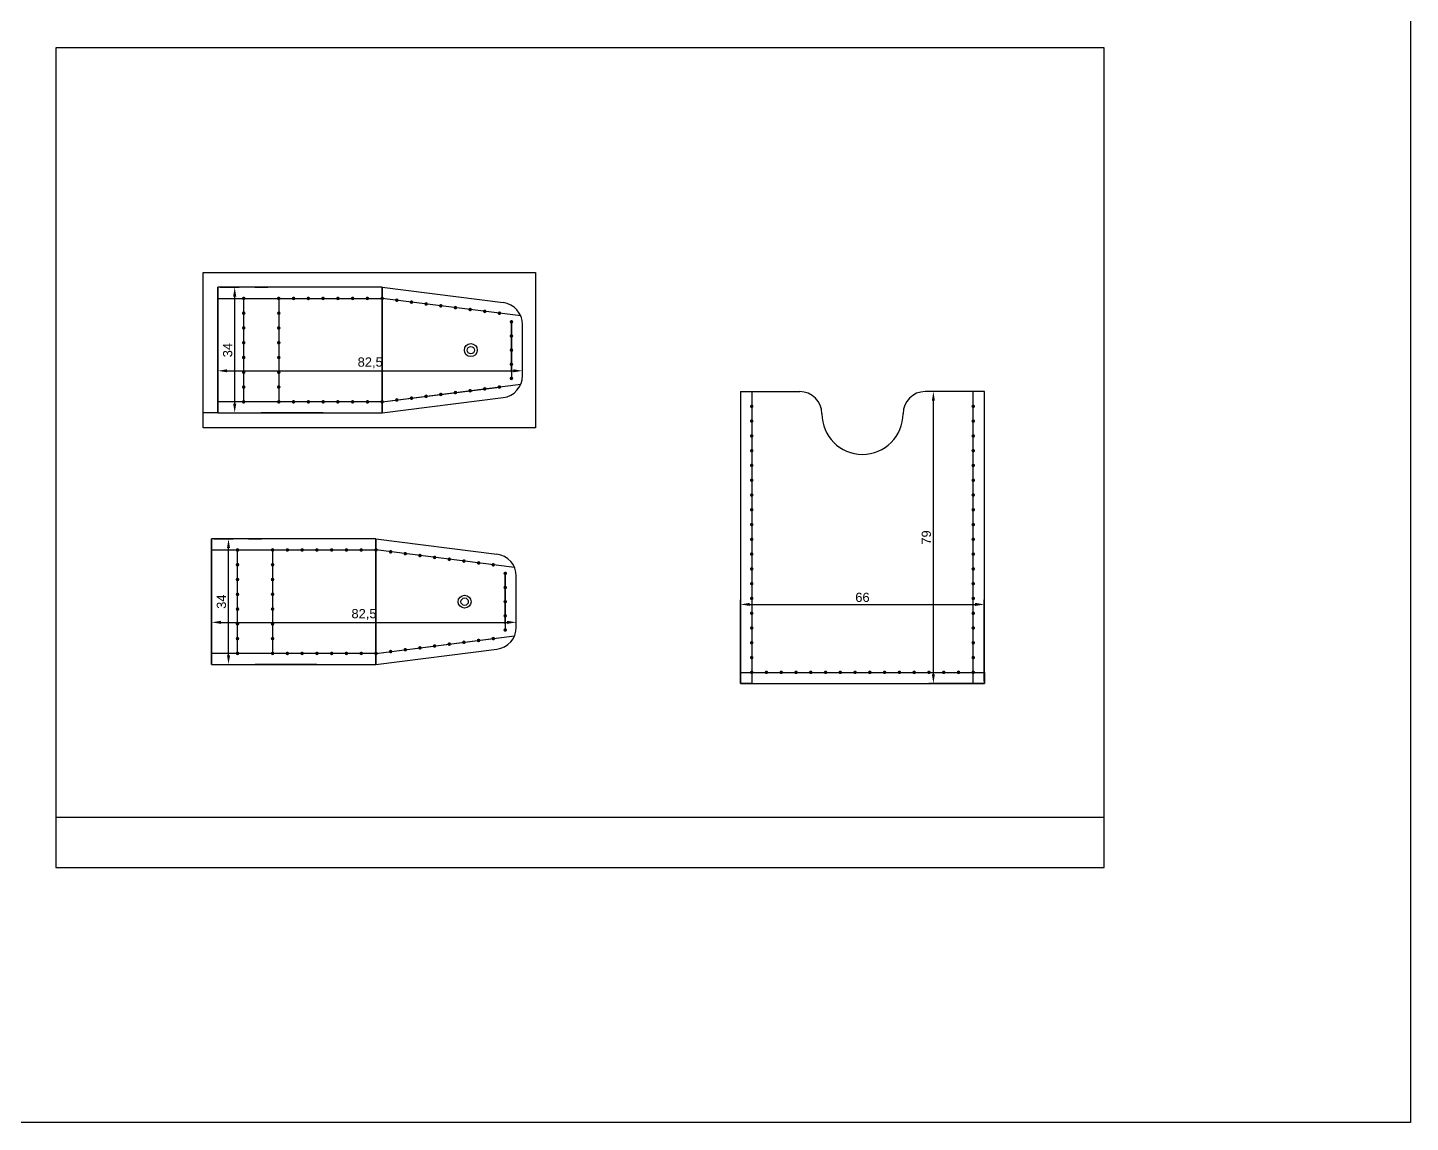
# Model space of a CAD drawing. Header units: millimetres. Extents: x 1335 to 6986, y 304 to 1543.
# Drawn here: x 6611.8 to 6986.2, y 303.8 to 600.1 of the extents above; entities that cross this region are included whole.
import ezdxf

# ---------------------------------------------------------------- set-up
doc = ezdxf.new("R2010")
doc.units = ezdxf.units.MM
doc.layers.add('Общий лист', color=7, linetype='Continuous')
doc.styles.get("Standard").update_dxf_attribs({"font": 'arial.ttf'})
doc.dimstyles.new('ISO-25', dxfattribs={"dimtxt": 2.5, "dimasz": 2.5, "dimexe": 1.25, "dimexo": 0.625, "dimtad": 1, "dimtxsty": 'Standard', "dimcen": 2.5, "dimadec": 0, "dimazin": 0, "dimtfac": 1, "dimtmove": 0, "dimatfit": 3, "dimfxl": 1, "dimarcsym": 0})

# ---------------------------------------------------------------- blocks, each defined once
blk = doc.blocks.new('*D127')
at = {"color": 0, "lineweight": -2, "transparency": 16777216}
for p, q in [((6804.83, 423.24), (6804.83, 445.25)), ((6807.33, 444), (6868.33, 444)), ((6870.83, 423.24), (6870.83, 445.25))]:
    blk.add_line(p, q, dxfattribs=at)
at = {"color": 0, "transparency": 16777216}
for points in [[(6807.33, 444.42), (6807.33, 443.58), (6804.83, 444)], [(6868.33, 444.42), (6868.33, 443.58), (6870.83, 444)]]:
    blk.add_solid(points, dxfattribs=at)
at = {"layer": 'Defpoints', "color": 0, "transparency": 16777216}
for p in [(6870.83, 444), (6804.83, 422.62), (6870.83, 422.62)]:
    blk.add_point(p, dxfattribs=at)
at = {"color": 0, "transparency": 16777216, "insert": (6837.83, 445.9), "char_height": 2.5, "attachment_point": 5}
blk.add_mtext('66', dxfattribs=at)
blk = doc.blocks.new('*D128')
at = {"color": 0, "lineweight": -2, "transparency": 16777216}
for p, q in [((6870.21, 501.62), (6855.78, 501.62)), ((6857.03, 425.12), (6857.03, 499.12)), ((6870.21, 422.62), (6855.78, 422.62))]:
    blk.add_line(p, q, dxfattribs=at)
at = {"color": 0, "transparency": 16777216}
for points in [[(6856.62, 499.12), (6857.45, 499.12), (6857.03, 501.62)], [(6856.62, 425.12), (6857.45, 425.12), (6857.03, 422.62)]]:
    blk.add_solid(points, dxfattribs=at)
at = {"layer": 'Defpoints', "color": 0, "transparency": 16777216}
for p in [(6857.03, 501.62), (6870.83, 501.62), (6870.83, 422.62)]:
    blk.add_point(p, dxfattribs=at)
at = {"color": 0, "transparency": 16777216, "insert": (6855.13, 462.12), "char_height": 2.5, "attachment_point": 5, "rotation": 90}
blk.add_mtext('79', dxfattribs=at)
blk = doc.blocks.new('*D132')
at = {"color": 0, "lineweight": -2, "transparency": 16777216}
for p, q in [((6662.22, 461.74), (6667.41, 461.74)), ((6666.16, 430.24), (6666.16, 459.24)), ((6662.22, 427.74), (6667.41, 427.74))]:
    blk.add_line(p, q, dxfattribs=at)
at = {"color": 0, "transparency": 16777216}
for points in [[(6665.75, 459.24), (6666.58, 459.24), (6666.16, 461.74)], [(6665.75, 430.24), (6666.58, 430.24), (6666.16, 427.74)]]:
    blk.add_solid(points, dxfattribs=at)
at = {"layer": 'Defpoints', "color": 0, "transparency": 16777216}
for p in [(6661.6, 461.74), (6666.16, 461.74), (6661.6, 427.74)]:
    blk.add_point(p, dxfattribs=at)
at = {"color": 0, "transparency": 16777216, "insert": (6664.26, 444.74), "char_height": 2.5, "attachment_point": 5, "rotation": 90}
blk.add_mtext('34', dxfattribs=at)
blk = doc.blocks.new('*D133')
at = {"color": 0, "lineweight": -2, "transparency": 16777216}
for p, q in [((6661.6, 428.37), (6661.6, 440.4)), ((6664.1, 439.15), (6741.6, 439.15)), ((6744.1, 438.46), (6744.1, 440.4))]:
    blk.add_line(p, q, dxfattribs=at)
at = {"color": 0, "transparency": 16777216}
for points in [[(6664.1, 439.56), (6664.1, 438.73), (6661.6, 439.15)], [(6741.6, 439.56), (6741.6, 438.73), (6744.1, 439.15)]]:
    blk.add_solid(points, dxfattribs=at)
at = {"layer": 'Defpoints', "color": 0, "transparency": 16777216}
for p in [(6744.1, 439.15), (6744.1, 437.83), (6661.6, 427.74)]:
    blk.add_point(p, dxfattribs=at)
at = {"color": 0, "transparency": 16777216, "insert": (6702.85, 441.27), "char_height": 2.5, "attachment_point": 5}
blk.add_mtext('82,5', dxfattribs=at)
blk = doc.blocks.new('*D143')
at = {"color": 0, "lineweight": -2, "transparency": 16777216}
for p, q in [((6663.9, 529.84), (6669.09, 529.84)), ((6667.84, 498.34), (6667.84, 527.34)), ((6663.9, 495.84), (6669.09, 495.84))]:
    blk.add_line(p, q, dxfattribs=at)
at = {"color": 0, "transparency": 16777216}
for points in [[(6667.42, 527.34), (6668.26, 527.34), (6667.84, 529.84)], [(6667.42, 498.34), (6668.26, 498.34), (6667.84, 495.84)]]:
    blk.add_solid(points, dxfattribs=at)
at = {"layer": 'Defpoints', "color": 0, "transparency": 16777216}
for p in [(6663.28, 529.84), (6667.84, 529.84), (6663.28, 495.84)]:
    blk.add_point(p, dxfattribs=at)
at = {"color": 0, "transparency": 16777216, "insert": (6665.94, 512.84), "char_height": 2.5, "attachment_point": 5, "rotation": 90}
blk.add_mtext('34', dxfattribs=at)
blk = doc.blocks.new('*D144')
at = {"color": 0, "lineweight": -2, "transparency": 16777216}
for p, q in [((6663.28, 496.46), (6663.28, 508.49)), ((6665.78, 507.24), (6743.28, 507.24)), ((6745.78, 506.55), (6745.78, 508.49))]:
    blk.add_line(p, q, dxfattribs=at)
at = {"color": 0, "transparency": 16777216}
for points in [[(6665.78, 507.66), (6665.78, 506.83), (6663.28, 507.24)], [(6743.28, 507.66), (6743.28, 506.83), (6745.78, 507.24)]]:
    blk.add_solid(points, dxfattribs=at)
at = {"layer": 'Defpoints', "color": 0, "transparency": 16777216}
for p in [(6745.78, 507.24), (6745.78, 505.93), (6663.28, 495.84)]:
    blk.add_point(p, dxfattribs=at)
at = {"color": 0, "transparency": 16777216, "insert": (6704.53, 509.37), "char_height": 2.5, "attachment_point": 5}
blk.add_mtext('82,5', dxfattribs=at)

msp = doc.modelspace()

# ---------------------------------------------------------------- hatches: boundary and pattern name
h = msp.add_hatch(color=256)
h.dxf.hatch_style = 1
h.paths.add_polyline_path([(6670.776, 526.838, 1), (6669.776, 526.838, 1)])
h = msp.add_hatch(color=256)
h.dxf.hatch_style = 1
h.paths.add_polyline_path([(6680.276, 526.838, 1), (6679.276, 526.838, 1)])
h = msp.add_hatch(color=256)
h.dxf.hatch_style = 1
h.paths.add_polyline_path([(6680.276, 526.838, 1), (6679.276, 526.838, 1)])
h = msp.add_hatch(color=256)
h.dxf.hatch_style = 1
h.paths.add_polyline_path([(6684.276, 526.838, 1), (6683.276, 526.838, 1)])
h = msp.add_hatch(color=256)
h.dxf.hatch_style = 1
h.paths.add_polyline_path([(6688.276, 526.838, 1), (6687.276, 526.838, 1)])
h = msp.add_hatch(color=256)
h.dxf.hatch_style = 1
h.paths.add_polyline_path([(6692.276, 526.838, 1), (6691.276, 526.838, 1)])
h = msp.add_hatch(color=256)
h.dxf.hatch_style = 1
h.paths.add_polyline_path([(6696.276, 526.838, 1), (6695.276, 526.838, 1)])
h = msp.add_hatch(color=256)
h.dxf.hatch_style = 1
h.paths.add_polyline_path([(6700.276, 526.838, 1), (6699.276, 526.838, 1)])
h = msp.add_hatch(color=256)
h.dxf.hatch_style = 1
h.paths.add_polyline_path([(6704.276, 526.838, 1), (6703.276, 526.838, 1)])
h = msp.add_hatch(color=256)
h.dxf.hatch_style = 1
h.paths.add_polyline_path([(6708.276, 526.838, 1), (6707.276, 526.838, 1)])
h = msp.add_hatch(color=256)
h.dxf.hatch_style = 1
h.paths.add_polyline_path([(6708.276, 526.838, 1), (6707.276, 526.838, 1)])
h = msp.add_hatch(color=256)
h.dxf.hatch_style = 1
h.paths.add_polyline_path([(6712.244, 526.336, 1), (6711.244, 526.336, 1)])
h = msp.add_hatch(color=256)
h.dxf.hatch_style = 1
h.paths.add_polyline_path([(6716.213, 525.835, 1), (6715.213, 525.835, 1)])
h = msp.add_hatch(color=256)
h.dxf.hatch_style = 1
h.paths.add_polyline_path([(6720.181, 525.333, 1), (6719.181, 525.333, 1)])
h = msp.add_hatch(color=256)
h.dxf.hatch_style = 1
h.paths.add_polyline_path([(6724.15, 524.831, 1), (6723.15, 524.831, 1)])
h = msp.add_hatch(color=256)
h.dxf.hatch_style = 1
h.paths.add_polyline_path([(6728.118, 524.33, 1), (6727.118, 524.33, 1)])
h = msp.add_hatch(color=256)
h.dxf.hatch_style = 1
h.paths.add_polyline_path([(6732.087, 523.828, 1), (6731.087, 523.828, 1)])
h = msp.add_hatch(color=256)
h.dxf.hatch_style = 1
h.paths.add_polyline_path([(6670.776, 522.838, 1), (6669.776, 522.838, 1)])
h = msp.add_hatch(color=256)
h.dxf.hatch_style = 1
h.paths.add_polyline_path([(6680.276, 522.838, 1), (6679.276, 522.838, 1)])
h = msp.add_hatch(color=256)
h.dxf.hatch_style = 1
h.paths.add_polyline_path([(6736.055, 523.326, 1), (6735.055, 523.326, 1)])
h = msp.add_hatch(color=256)
h.dxf.hatch_style = 1
h.paths.add_polyline_path([(6740.023, 522.825, 1), (6739.023, 522.825, 1)])
h = msp.add_hatch(color=256)
h.dxf.hatch_style = 1
h.paths.add_polyline_path([(6743.276, 520.496, 1), (6742.276, 520.496, 1)])
h = msp.add_hatch(color=256)
h.dxf.hatch_style = 1
h.paths.add_polyline_path([(6670.776, 518.838, 1), (6669.776, 518.838, 1)])
h = msp.add_hatch(color=256)
h.dxf.hatch_style = 1
h.paths.add_polyline_path([(6680.276, 518.838, 1), (6679.276, 518.838, 1)])
h = msp.add_hatch(color=256)
h.dxf.hatch_style = 1
h.paths.add_polyline_path([(6743.276, 516.667, 1), (6742.276, 516.667, 1)])
h = msp.add_hatch(color=256)
h.dxf.hatch_style = 1
h.paths.add_polyline_path([(6670.776, 514.838, 1), (6669.776, 514.838, 1)])
h = msp.add_hatch(color=256)
h.dxf.hatch_style = 1
h.paths.add_polyline_path([(6680.276, 514.838, 1), (6679.276, 514.838, 1)])
h = msp.add_hatch(color=256)
h.dxf.hatch_style = 1
h.paths.add_polyline_path([(6743.276, 512.837, 1), (6742.276, 512.837, 1)])
h = msp.add_hatch(color=256)
h.dxf.hatch_style = 1
h.paths.add_polyline_path([(6670.776, 510.838, 1), (6669.776, 510.838, 1)])
h = msp.add_hatch(color=256)
h.dxf.hatch_style = 1
h.paths.add_polyline_path([(6680.276, 510.838, 1), (6679.276, 510.838, 1)])
h = msp.add_hatch(color=256)
h.dxf.hatch_style = 1
h.paths.add_polyline_path([(6743.276, 509.007, 1), (6742.276, 509.007, 1)])
h = msp.add_hatch(color=256)
h.dxf.hatch_style = 1
h.paths.add_polyline_path([(6670.776, 506.838, 1), (6669.776, 506.838, 1)])
h = msp.add_hatch(color=256)
h.dxf.hatch_style = 1
h.paths.add_polyline_path([(6680.276, 506.838, 1), (6679.276, 506.838, 1)])
h = msp.add_hatch(color=256)
h.dxf.hatch_style = 1
h.paths.add_polyline_path([(6743.276, 505.177, 1), (6742.276, 505.177, 1)])
h = msp.add_hatch(color=256)
h.dxf.hatch_style = 1
h.paths.add_polyline_path([(6670.776, 502.838, 1), (6669.776, 502.838, 1)])
h = msp.add_hatch(color=256)
h.dxf.hatch_style = 1
h.paths.add_polyline_path([(6680.276, 502.838, 1), (6679.276, 502.838, 1)])
h = msp.add_hatch(color=256)
h.dxf.hatch_style = 1
h.paths.add_polyline_path([(6728.118, 501.344, 1), (6727.118, 501.344, 1)])
h = msp.add_hatch(color=256)
h.dxf.hatch_style = 1
h.paths.add_polyline_path([(6732.087, 501.846, 1), (6731.087, 501.846, 1)])
h = msp.add_hatch(color=256)
h.dxf.hatch_style = 1
h.paths.add_polyline_path([(6736.055, 502.347, 1), (6735.055, 502.347, 1)])
h = msp.add_hatch(color=256)
h.dxf.hatch_style = 1
h.paths.add_polyline_path([(6740.024, 502.848, 1), (6739.024, 502.848, 1)])
h = msp.add_hatch(color=256)
h.dxf.hatch_style = 1
h.paths.add_polyline_path([(6670.776, 498.838, 1), (6669.776, 498.838, 1)])
h = msp.add_hatch(color=256)
h.dxf.hatch_style = 1
h.paths.add_polyline_path([(6680.276, 498.838, 1), (6679.276, 498.838, 1)])
h = msp.add_hatch(color=256)
h.dxf.hatch_style = 1
h.paths.add_polyline_path([(6684.276, 498.838, 1), (6683.276, 498.838, 1)])
h = msp.add_hatch(color=256)
h.dxf.hatch_style = 1
h.paths.add_polyline_path([(6688.276, 498.838, 1), (6687.276, 498.838, 1)])
h = msp.add_hatch(color=256)
h.dxf.hatch_style = 1
h.paths.add_polyline_path([(6692.276, 498.838, 1), (6691.276, 498.838, 1)])
h = msp.add_hatch(color=256)
h.dxf.hatch_style = 1
h.paths.add_polyline_path([(6696.276, 498.838, 1), (6695.276, 498.838, 1)])
h = msp.add_hatch(color=256)
h.dxf.hatch_style = 1
h.paths.add_polyline_path([(6700.276, 498.838, 1), (6699.276, 498.838, 1)])
h = msp.add_hatch(color=256)
h.dxf.hatch_style = 1
h.paths.add_polyline_path([(6704.276, 498.838, 1), (6703.276, 498.838, 1)])
h = msp.add_hatch(color=256)
h.dxf.hatch_style = 1
h.paths.add_polyline_path([(6708.276, 498.838, 1), (6707.276, 498.838, 1)])
h = msp.add_hatch(color=256)
h.dxf.hatch_style = 1
h.paths.add_polyline_path([(6708.276, 498.838, 1), (6707.276, 498.838, 1)])
h = msp.add_hatch(color=256)
h.dxf.hatch_style = 1
h.paths.add_polyline_path([(6712.245, 499.339, 1), (6711.245, 499.339, 1)])
h = msp.add_hatch(color=256)
h.dxf.hatch_style = 1
h.paths.add_polyline_path([(6716.213, 499.84, 1), (6715.213, 499.84, 1)])
h = msp.add_hatch(color=256)
h.dxf.hatch_style = 1
h.paths.add_polyline_path([(6720.181, 500.342, 1), (6719.181, 500.342, 1)])
h = msp.add_hatch(color=256)
h.dxf.hatch_style = 1
h.paths.add_polyline_path([(6724.15, 500.843, 1), (6723.15, 500.843, 1)])
h = msp.add_hatch(color=256)
h.dxf.hatch_style = 1
h.paths.add_polyline_path([(6808.333, 497.617, 1), (6807.333, 497.617, 1)])
h = msp.add_hatch(color=256)
h.dxf.hatch_style = 1
h.paths.add_polyline_path([(6868.333, 497.617, 1), (6867.333, 497.617, 1)])
h = msp.add_hatch(color=256)
h.dxf.hatch_style = 1
h.paths.add_polyline_path([(6808.333, 493.617, 1), (6807.333, 493.617, 1)])
h = msp.add_hatch(color=256)
h.dxf.hatch_style = 1
h.paths.add_polyline_path([(6868.333, 493.617, 1), (6867.333, 493.617, 1)])
h = msp.add_hatch(color=256)
h.dxf.hatch_style = 1
h.paths.add_polyline_path([(6808.333, 489.617, 1), (6807.333, 489.617, 1)])
h = msp.add_hatch(color=256)
h.dxf.hatch_style = 1
h.paths.add_polyline_path([(6868.333, 489.617, 1), (6867.333, 489.617, 1)])
h = msp.add_hatch(color=256)
h.dxf.hatch_style = 1
h.paths.add_polyline_path([(6808.333, 485.617, 1), (6807.333, 485.617, 1)])
h = msp.add_hatch(color=256)
h.dxf.hatch_style = 1
h.paths.add_polyline_path([(6868.333, 485.617, 1), (6867.333, 485.617, 1)])
h = msp.add_hatch(color=256)
h.dxf.hatch_style = 1
h.paths.add_polyline_path([(6808.333, 481.617, 1), (6807.333, 481.617, 1)])
h = msp.add_hatch(color=256)
h.dxf.hatch_style = 1
h.paths.add_polyline_path([(6868.333, 481.617, 1), (6867.333, 481.617, 1)])
h = msp.add_hatch(color=256)
h.dxf.hatch_style = 1
h.paths.add_polyline_path([(6808.333, 477.617, 1), (6807.333, 477.617, 1)])
h = msp.add_hatch(color=256)
h.dxf.hatch_style = 1
h.paths.add_polyline_path([(6868.333, 477.617, 1), (6867.333, 477.617, 1)])
h = msp.add_hatch(color=256)
h.dxf.hatch_style = 1
h.paths.add_polyline_path([(6808.333, 473.617, 1), (6807.333, 473.617, 1)])
h = msp.add_hatch(color=256)
h.dxf.hatch_style = 1
h.paths.add_polyline_path([(6868.333, 473.617, 1), (6867.333, 473.617, 1)])
h = msp.add_hatch(color=256)
h.dxf.hatch_style = 1
h.paths.add_polyline_path([(6808.333, 469.617, 1), (6807.333, 469.617, 1)])
h = msp.add_hatch(color=256)
h.dxf.hatch_style = 1
h.paths.add_polyline_path([(6868.333, 469.617, 1), (6867.333, 469.617, 1)])
h = msp.add_hatch(color=256)
h.dxf.hatch_style = 1
h.paths.add_polyline_path([(6808.333, 465.617, 1), (6807.333, 465.617, 1)])
h = msp.add_hatch(color=256)
h.dxf.hatch_style = 1
h.paths.add_polyline_path([(6868.333, 465.617, 1), (6867.333, 465.617, 1)])
h = msp.add_hatch(color=256)
h.dxf.hatch_style = 1
h.paths.add_polyline_path([(6808.333, 461.617, 1), (6807.333, 461.617, 1)])
h = msp.add_hatch(color=256)
h.dxf.hatch_style = 1
h.paths.add_polyline_path([(6868.333, 461.617, 1), (6867.333, 461.617, 1)])
h = msp.add_hatch(color=256)
h.dxf.hatch_style = 1
h.paths.add_polyline_path([(6669.099, 458.742, 1), (6668.099, 458.742, 1)])
h = msp.add_hatch(color=256)
h.dxf.hatch_style = 1
h.paths.add_polyline_path([(6678.599, 458.742, 1), (6677.599, 458.742, 1)])
h = msp.add_hatch(color=256)
h.dxf.hatch_style = 1
h.paths.add_polyline_path([(6678.599, 458.742, 1), (6677.599, 458.742, 1)])
h = msp.add_hatch(color=256)
h.dxf.hatch_style = 1
h.paths.add_polyline_path([(6682.599, 458.742, 1), (6681.599, 458.742, 1)])
h = msp.add_hatch(color=256)
h.dxf.hatch_style = 1
h.paths.add_polyline_path([(6686.599, 458.742, 1), (6685.599, 458.742, 1)])
h = msp.add_hatch(color=256)
h.dxf.hatch_style = 1
h.paths.add_polyline_path([(6690.599, 458.742, 1), (6689.599, 458.742, 1)])
h = msp.add_hatch(color=256)
h.dxf.hatch_style = 1
h.paths.add_polyline_path([(6694.599, 458.742, 1), (6693.599, 458.742, 1)])
h = msp.add_hatch(color=256)
h.dxf.hatch_style = 1
h.paths.add_polyline_path([(6698.599, 458.742, 1), (6697.599, 458.742, 1)])
h = msp.add_hatch(color=256)
h.dxf.hatch_style = 1
h.paths.add_polyline_path([(6702.599, 458.742, 1), (6701.599, 458.742, 1)])
h = msp.add_hatch(color=256)
h.dxf.hatch_style = 1
h.paths.add_polyline_path([(6706.599, 458.742, 1), (6705.599, 458.742, 1)])
h = msp.add_hatch(color=256)
h.dxf.hatch_style = 1
h.paths.add_polyline_path([(6706.599, 458.742, 1), (6705.599, 458.742, 1)])
h = msp.add_hatch(color=256)
h.dxf.hatch_style = 1
h.paths.add_polyline_path([(6710.567, 458.24, 1), (6709.567, 458.24, 1)])
h = msp.add_hatch(color=256)
h.dxf.hatch_style = 1
h.paths.add_polyline_path([(6714.536, 457.738, 1), (6713.536, 457.738, 1)])
h = msp.add_hatch(color=256)
h.dxf.hatch_style = 1
h.paths.add_polyline_path([(6718.504, 457.237, 1), (6717.504, 457.237, 1)])
h = msp.add_hatch(color=256)
h.dxf.hatch_style = 1
h.paths.add_polyline_path([(6722.472, 456.735, 1), (6721.472, 456.735, 1)])
h = msp.add_hatch(color=256)
h.dxf.hatch_style = 1
h.paths.add_polyline_path([(6808.333, 457.617, 1), (6807.333, 457.617, 1)])
h = msp.add_hatch(color=256)
h.dxf.hatch_style = 1
h.paths.add_polyline_path([(6868.333, 457.617, 1), (6867.333, 457.617, 1)])
h = msp.add_hatch(color=256)
h.dxf.hatch_style = 1
h.paths.add_polyline_path([(6669.099, 454.742, 1), (6668.099, 454.742, 1)])
h = msp.add_hatch(color=256)
h.dxf.hatch_style = 1
h.paths.add_polyline_path([(6678.599, 454.742, 1), (6677.599, 454.742, 1)])
h = msp.add_hatch(color=256)
h.dxf.hatch_style = 1
h.paths.add_polyline_path([(6726.441, 456.233, 1), (6725.441, 456.233, 1)])
h = msp.add_hatch(color=256)
h.dxf.hatch_style = 1
h.paths.add_polyline_path([(6730.409, 455.732, 1), (6729.409, 455.732, 1)])
h = msp.add_hatch(color=256)
h.dxf.hatch_style = 1
h.paths.add_polyline_path([(6734.378, 455.23, 1), (6733.378, 455.23, 1)])
h = msp.add_hatch(color=256)
h.dxf.hatch_style = 1
h.paths.add_polyline_path([(6738.346, 454.728, 1), (6737.346, 454.728, 1)])
h = msp.add_hatch(color=256)
h.dxf.hatch_style = 1
h.paths.add_polyline_path([(6808.333, 453.617, 1), (6807.333, 453.617, 1)])
h = msp.add_hatch(color=256)
h.dxf.hatch_style = 1
h.paths.add_polyline_path([(6868.333, 453.617, 1), (6867.333, 453.617, 1)])
h = msp.add_hatch(color=256)
h.dxf.hatch_style = 1
h.paths.add_polyline_path([(6669.099, 450.742, 1), (6668.099, 450.742, 1)])
h = msp.add_hatch(color=256)
h.dxf.hatch_style = 1
h.paths.add_polyline_path([(6678.599, 450.742, 1), (6677.599, 450.742, 1)])
h = msp.add_hatch(color=256)
h.dxf.hatch_style = 1
h.paths.add_polyline_path([(6741.599, 452.399, 1), (6740.599, 452.399, 1)])
h = msp.add_hatch(color=256)
h.dxf.hatch_style = 1
h.paths.add_polyline_path([(6808.333, 449.617, 1), (6807.333, 449.617, 1)])
h = msp.add_hatch(color=256)
h.dxf.hatch_style = 1
h.paths.add_polyline_path([(6868.333, 449.617, 1), (6867.333, 449.617, 1)])
h = msp.add_hatch(color=256)
h.dxf.hatch_style = 1
h.paths.add_polyline_path([(6669.099, 446.742, 1), (6668.099, 446.742, 1)])
h = msp.add_hatch(color=256)
h.dxf.hatch_style = 1
h.paths.add_polyline_path([(6678.599, 446.742, 1), (6677.599, 446.742, 1)])
h = msp.add_hatch(color=256)
h.dxf.hatch_style = 1
h.paths.add_polyline_path([(6741.599, 448.57, 1), (6740.599, 448.57, 1)])
h = msp.add_hatch(color=256)
h.dxf.hatch_style = 1
h.paths.add_polyline_path([(6808.333, 445.617, 1), (6807.333, 445.617, 1)])
h = msp.add_hatch(color=256)
h.dxf.hatch_style = 1
h.paths.add_polyline_path([(6868.333, 445.617, 1), (6867.333, 445.617, 1)])
h = msp.add_hatch(color=256)
h.dxf.hatch_style = 1
h.paths.add_polyline_path([(6669.099, 442.742, 1), (6668.099, 442.742, 1)])
h = msp.add_hatch(color=256)
h.dxf.hatch_style = 1
h.paths.add_polyline_path([(6678.599, 442.742, 1), (6677.599, 442.742, 1)])
h = msp.add_hatch(color=256)
h.dxf.hatch_style = 1
h.paths.add_polyline_path([(6741.599, 444.74, 1), (6740.599, 444.74, 1)])
h = msp.add_hatch(color=256)
h.dxf.hatch_style = 1
h.paths.add_polyline_path([(6808.333, 441.617, 1), (6807.333, 441.617, 1)])
h = msp.add_hatch(color=256)
h.dxf.hatch_style = 1
h.paths.add_polyline_path([(6868.333, 441.617, 1), (6867.333, 441.617, 1)])
h = msp.add_hatch(color=256)
h.dxf.hatch_style = 1
h.paths.add_polyline_path([(6669.099, 438.742, 1), (6668.099, 438.742, 1)])
h = msp.add_hatch(color=256)
h.dxf.hatch_style = 1
h.paths.add_polyline_path([(6678.599, 438.742, 1), (6677.599, 438.742, 1)])
h = msp.add_hatch(color=256)
h.dxf.hatch_style = 1
h.paths.add_polyline_path([(6741.599, 440.91, 1), (6740.599, 440.91, 1)])
h = msp.add_hatch(color=256)
h.dxf.hatch_style = 1
h.paths.add_polyline_path([(6808.333, 437.617, 1), (6807.333, 437.617, 1)])
h = msp.add_hatch(color=256)
h.dxf.hatch_style = 1
h.paths.add_polyline_path([(6868.333, 437.617, 1), (6867.333, 437.617, 1)])
h = msp.add_hatch(color=256)
h.dxf.hatch_style = 1
h.paths.add_polyline_path([(6669.099, 434.742, 1), (6668.099, 434.742, 1)])
h = msp.add_hatch(color=256)
h.dxf.hatch_style = 1
h.paths.add_polyline_path([(6678.599, 434.742, 1), (6677.599, 434.742, 1)])
h = msp.add_hatch(color=256)
h.dxf.hatch_style = 1
h.paths.add_polyline_path([(6734.378, 434.25, 1), (6733.378, 434.25, 1)])
h = msp.add_hatch(color=256)
h.dxf.hatch_style = 1
h.paths.add_polyline_path([(6738.346, 434.752, 1), (6737.346, 434.752, 1)])
h = msp.add_hatch(color=256)
h.dxf.hatch_style = 1
h.paths.add_polyline_path([(6741.599, 437.08, 1), (6740.599, 437.08, 1)])
h = msp.add_hatch(color=256)
h.dxf.hatch_style = 1
h.paths.add_polyline_path([(6669.099, 430.742, 1), (6668.099, 430.742, 1)])
h = msp.add_hatch(color=256)
h.dxf.hatch_style = 1
h.paths.add_polyline_path([(6678.599, 430.742, 1), (6677.599, 430.742, 1)])
h = msp.add_hatch(color=256)
h.dxf.hatch_style = 1
h.paths.add_polyline_path([(6682.599, 430.742, 1), (6681.599, 430.742, 1)])
h = msp.add_hatch(color=256)
h.dxf.hatch_style = 1
h.paths.add_polyline_path([(6686.599, 430.742, 1), (6685.599, 430.742, 1)])
h = msp.add_hatch(color=256)
h.dxf.hatch_style = 1
h.paths.add_polyline_path([(6690.599, 430.742, 1), (6689.599, 430.742, 1)])
h = msp.add_hatch(color=256)
h.dxf.hatch_style = 1
h.paths.add_polyline_path([(6694.599, 430.742, 1), (6693.599, 430.742, 1)])
h = msp.add_hatch(color=256)
h.dxf.hatch_style = 1
h.paths.add_polyline_path([(6698.599, 430.742, 1), (6697.599, 430.742, 1)])
h = msp.add_hatch(color=256)
h.dxf.hatch_style = 1
h.paths.add_polyline_path([(6702.599, 430.742, 1), (6701.599, 430.742, 1)])
h = msp.add_hatch(color=256)
h.dxf.hatch_style = 1
h.paths.add_polyline_path([(6706.599, 430.742, 1), (6705.599, 430.742, 1)])
h = msp.add_hatch(color=256)
h.dxf.hatch_style = 1
h.paths.add_polyline_path([(6706.599, 430.742, 1), (6705.599, 430.742, 1)])
h = msp.add_hatch(color=256)
h.dxf.hatch_style = 1
h.paths.add_polyline_path([(6710.567, 431.243, 1), (6709.567, 431.243, 1)])
h = msp.add_hatch(color=256)
h.dxf.hatch_style = 1
h.paths.add_polyline_path([(6714.536, 431.744, 1), (6713.536, 431.744, 1)])
h = msp.add_hatch(color=256)
h.dxf.hatch_style = 1
h.paths.add_polyline_path([(6718.504, 432.245, 1), (6717.504, 432.245, 1)])
h = msp.add_hatch(color=256)
h.dxf.hatch_style = 1
h.paths.add_polyline_path([(6722.473, 432.747, 1), (6721.473, 432.747, 1)])
h = msp.add_hatch(color=256)
h.dxf.hatch_style = 1
h.paths.add_polyline_path([(6726.441, 433.248, 1), (6725.441, 433.248, 1)])
h = msp.add_hatch(color=256)
h.dxf.hatch_style = 1
h.paths.add_polyline_path([(6730.409, 433.749, 1), (6729.409, 433.749, 1)])
h = msp.add_hatch(color=256)
h.dxf.hatch_style = 1
h.paths.add_polyline_path([(6808.333, 433.617, 1), (6807.333, 433.617, 1)])
h = msp.add_hatch(color=256)
h.dxf.hatch_style = 1
h.paths.add_polyline_path([(6868.333, 433.617, 1), (6867.333, 433.617, 1)])
h = msp.add_hatch(color=256)
h.dxf.hatch_style = 1
h.paths.add_polyline_path([(6808.333, 429.617, 1), (6807.333, 429.617, 1)])
h = msp.add_hatch(color=256)
h.dxf.hatch_style = 1
h.paths.add_polyline_path([(6868.333, 429.617, 1), (6867.333, 429.617, 1)])
h = msp.add_hatch(color=256)
h.dxf.hatch_style = 1
h.paths.add_polyline_path([(6808.333, 425.617, 1), (6807.333, 425.617, 1)])
h = msp.add_hatch(color=256)
h.dxf.hatch_style = 1
h.paths.add_polyline_path([(6812.333, 425.617, 1), (6811.333, 425.617, 1)])
h = msp.add_hatch(color=256)
h.dxf.hatch_style = 1
h.paths.add_polyline_path([(6816.333, 425.617, 1), (6815.333, 425.617, 1)])
h = msp.add_hatch(color=256)
h.dxf.hatch_style = 1
h.paths.add_polyline_path([(6820.333, 425.617, 1), (6819.333, 425.617, 1)])
h = msp.add_hatch(color=256)
h.dxf.hatch_style = 1
h.paths.add_polyline_path([(6824.333, 425.617, 1), (6823.333, 425.617, 1)])
h = msp.add_hatch(color=256)
h.dxf.hatch_style = 1
h.paths.add_polyline_path([(6828.333, 425.617, 1), (6827.333, 425.617, 1)])
h = msp.add_hatch(color=256)
h.dxf.hatch_style = 1
h.paths.add_polyline_path([(6832.333, 425.617, 1), (6831.333, 425.617, 1)])
h = msp.add_hatch(color=256)
h.dxf.hatch_style = 1
h.paths.add_polyline_path([(6836.333, 425.617, 1), (6835.333, 425.617, 1)])
h = msp.add_hatch(color=256)
h.dxf.hatch_style = 1
h.paths.add_polyline_path([(6840.333, 425.617, 1), (6839.333, 425.617, 1)])
h = msp.add_hatch(color=256)
h.dxf.hatch_style = 1
h.paths.add_polyline_path([(6844.333, 425.617, 1), (6843.333, 425.617, 1)])
h = msp.add_hatch(color=256)
h.dxf.hatch_style = 1
h.paths.add_polyline_path([(6848.333, 425.617, 1), (6847.333, 425.617, 1)])
h = msp.add_hatch(color=256)
h.dxf.hatch_style = 1
h.paths.add_polyline_path([(6852.333, 425.617, 1), (6851.333, 425.617, 1)])
h = msp.add_hatch(color=256)
h.dxf.hatch_style = 1
h.paths.add_polyline_path([(6856.333, 425.617, 1), (6855.333, 425.617, 1)])
h = msp.add_hatch(color=256)
h.dxf.hatch_style = 1
h.paths.add_polyline_path([(6860.333, 425.617, 1), (6859.333, 425.617, 1)])
h = msp.add_hatch(color=256)
h.dxf.hatch_style = 1
h.paths.add_polyline_path([(6864.333, 425.617, 1), (6863.333, 425.617, 1)])
h = msp.add_hatch(color=256)
h.dxf.hatch_style = 1
h.paths.add_polyline_path([(6868.333, 425.617, 1), (6867.333, 425.617, 1)])
h = msp.add_hatch(color=256)
h.dxf.hatch_style = 1
h.paths.add_polyline_path([(6868.333, 425.617, 1), (6867.333, 425.617, 1)])

# ---------------------------------------------------------------- linework, layer by layer
for p, q in [((6659.276, 495.838), (6659.276, 533.838)), ((6659.276, 533.838), (6749.276, 533.838)), ((6749.276, 533.838), (6749.276, 491.838)), ((6663.276, 495.838), (6663.276, 529.838)), ((6663.276, 529.838), (6663.276, 526.838)), ((6707.776, 529.838), (6663.276, 529.838)), ((6663.276, 529.838), (6663.276, 526.838)), ((6663.276, 528.838), (6663.276, 496.838)), ((6673.276, 529.838), (6676.776, 529.838)), ((6673.276, 529.838), (6676.776, 529.838)), ((6676.776, 529.838), (6675.026, 529.838)), ((6691.776, 529.838), (6676.776, 529.838)), ((6707.776, 529.838), (6707.776, 495.838)), ((6707.776, 529.838), (6740.528, 525.701)), ((6707.776, 495.838), (6707.776, 529.838)), ((6707.776, 496.838), (6707.776, 528.838)), ((6707.776, 528.838), (6707.776, 496.838)), ((6707.776, 496.838), (6707.776, 528.838)), ((6663.276, 526.838), (6707.776, 526.838)), ((6670.276, 498.838), (6670.276, 526.838)), ((6676.776, 526.838), (6679.776, 526.838)), ((6679.776, 526.838), (6679.776, 498.838)), ((6707.776, 526.838), (6707.776, 498.838)), ((6745.298, 522.094), (6707.776, 526.838)), ((6707.776, 526.838), (6707.776, 498.838)), ((6742.776, 506.848), (6742.776, 520.496)), ((6742.776, 520.496), (6742.776, 505.177)), ((6742.776, 506.848), (6742.776, 518.824)), ((6745.776, 505.928), (6745.776, 519.748)), ((6707.776, 498.838), (6745.297, 503.577)), ((6707.776, 498.838), (6739.524, 502.848)), ((6707.776, 498.838), (6663.276, 498.838)), ((6673.276, 498.838), (6670.276, 498.838)), ((6707.776, 495.838), (6740.528, 499.975)), ((6804.833, 501.617), (6804.833, 422.617)), ((6804.833, 501.617), (6807.833, 501.617)), ((6804.833, 501.617), (6820.833, 501.617)), ((6807.833, 501.617), (6807.833, 422.617)), ((6870.833, 501.617), (6854.833, 501.617)), ((6867.833, 422.617), (6867.833, 501.617)), ((6870.833, 422.617), (6870.833, 501.617)), ((6663.276, 495.838), (6659.276, 495.838)), ((6659.276, 491.838), (6659.276, 495.838)), ((6663.276, 496.838), (6663.276, 495.838)), ((6663.276, 495.838), (6707.776, 495.838)), ((6673.276, 495.838), (6676.776, 495.838)), ((6676.776, 495.838), (6675.026, 495.838)), ((6691.776, 495.838), (6676.776, 495.838)), ((6749.276, 491.838), (6659.276, 491.838)), ((6661.599, 427.742), (6661.599, 461.742)), ((6661.599, 461.742), (6661.599, 458.742)), ((6706.099, 461.742), (6661.599, 461.742)), ((6661.599, 461.742), (6661.599, 458.742)), ((6661.599, 460.742), (6661.599, 428.742)), ((6671.599, 461.742), (6675.099, 461.742)), ((6671.599, 461.742), (6675.099, 461.742)), ((6675.099, 461.742), (6673.349, 461.742)), ((6690.099, 461.742), (6675.099, 461.742)), ((6706.099, 461.742), (6706.099, 427.742)), ((6706.099, 461.742), (6738.851, 457.604)), ((6706.099, 427.742), (6706.099, 461.742)), ((6706.099, 428.742), (6706.099, 460.742)), ((6706.099, 460.742), (6706.099, 428.742)), ((6706.099, 428.742), (6706.099, 460.742)), ((6661.599, 458.742), (6706.099, 458.742)), ((6668.599, 430.742), (6668.599, 458.742)), ((6675.099, 458.742), (6678.099, 458.742)), ((6678.099, 458.742), (6678.099, 430.742)), ((6706.099, 458.742), (6706.099, 430.742)), ((6743.621, 453.998), (6706.099, 458.742)), ((6706.099, 458.742), (6706.099, 430.742)), ((6741.099, 438.752), (6741.099, 452.399)), ((6741.099, 452.399), (6741.099, 437.08)), ((6741.099, 438.752), (6741.099, 450.728)), ((6744.099, 437.831), (6744.099, 451.652)), ((6706.099, 430.742), (6743.619, 435.481)), ((6706.099, 430.742), (6737.846, 434.752)), ((6706.099, 430.742), (6661.599, 430.742)), ((6671.599, 430.742), (6668.599, 430.742)), ((6706.099, 427.742), (6738.851, 431.879)), ((6661.599, 428.742), (6661.599, 427.742)), ((6661.599, 427.742), (6706.099, 427.742)), ((6671.599, 427.742), (6675.099, 427.742)), ((6675.099, 427.742), (6673.349, 427.742)), ((6690.099, 427.742), (6675.099, 427.742)), ((6804.833, 422.617), (6804.833, 425.617)), ((6804.833, 425.617), (6870.833, 425.617)), ((6870.833, 425.617), (6870.833, 422.617)), ((6804.833, 422.617), (6870.833, 422.617)), ((6804.833, 422.617), (6870.833, 422.617)), ((6807.833, 422.617), (6804.833, 422.617)), ((6870.833, 422.617), (6867.833, 422.617))]:
    msp.add_line(p, q)
for centre, radius in [((6731.776, 512.838), 1.75), ((6731.776, 512.838), 1), ((6730.099, 444.742), 1.75), ((6730.099, 444.742), 1)]:
    msp.add_circle(centre, radius)
for centre, radius, start, end in [((6739.776, 519.748), 6, 0, 82.80077), ((6739.776, 505.928), 6, 277.19923, 0), ((6820.833, 495.617), 6, 0, 90), ((6854.833, 495.617), 6, 90, 180), ((6837.833, 495.617), 11, 180, 0), ((6837.833, 495.617), 11, 180, 0), ((6738.099, 451.652), 6, 0, 82.80077), ((6738.099, 437.831), 6, 277.19923, 0)]:
    msp.add_arc(centre, radius, start, end)
at = {"layer": 'Общий лист'}
for q in [(6619.45, 372.805), (6903.321, 386.457)]:
    msp.add_line((6619.45, 386.457), q, dxfattribs=at)
at = {"layer": 'Общий лист', "color": 2}
msp.add_lwpolyline([(5326.319, 1377.818), (6986.189, 1377.818), (6986.189, 303.806), (5326.319, 303.806)], close=True, dxfattribs=at)
at = {"layer": 'Общий лист'}
msp.add_lwpolyline([(6619.45, 372.805), (6903.321, 372.805), (6903.321, 594.649), (6619.45, 594.649)], close=True, dxfattribs=at)

# ---------------------------------------------------------------- dimensions: what is measured, and where the dimension line sits
at = {"color": 3}
for base, p1, p2, picture, middle in [((6667.841, 529.838), (6663.276, 495.838), (6663.276, 529.838), '*D143', (6665.938, 512.838)), ((6857.032, 501.617), (6870.833, 422.617), (6870.833, 501.617), '*D128', (6855.131, 462.117)), ((6666.163, 461.742), (6661.599, 427.742), (6661.599, 461.742), '*D132', (6664.261, 444.742))]:
    dim = msp.add_linear_dim(base=base, p1=p1, p2=p2, angle=90, dimstyle='ISO-25', dxfattribs=at)
    dim.commit()
    dim.dimension.update_dxf_attribs({"geometry": picture, "text_midpoint": middle})
for base, p1, p2, picture, middle in [((6745.776, 507.243), (6663.276, 495.838), (6745.776, 505.928), '*D144', (6704.526, 509.37)), ((6870.833, 444.001), (6804.833, 422.617), (6870.833, 422.617), '*D127', (6837.833, 445.903)), ((6744.099, 439.147), (6661.599, 427.742), (6744.099, 437.831), '*D133', (6702.849, 441.274))]:
    dim = msp.add_linear_dim(base=base, p1=p1, p2=p2, dimstyle='ISO-25', dxfattribs=at)
    dim.commit()
    dim.dimension.update_dxf_attribs({"geometry": picture, "text_midpoint": middle})

doc.saveas('drawing.dxf')
